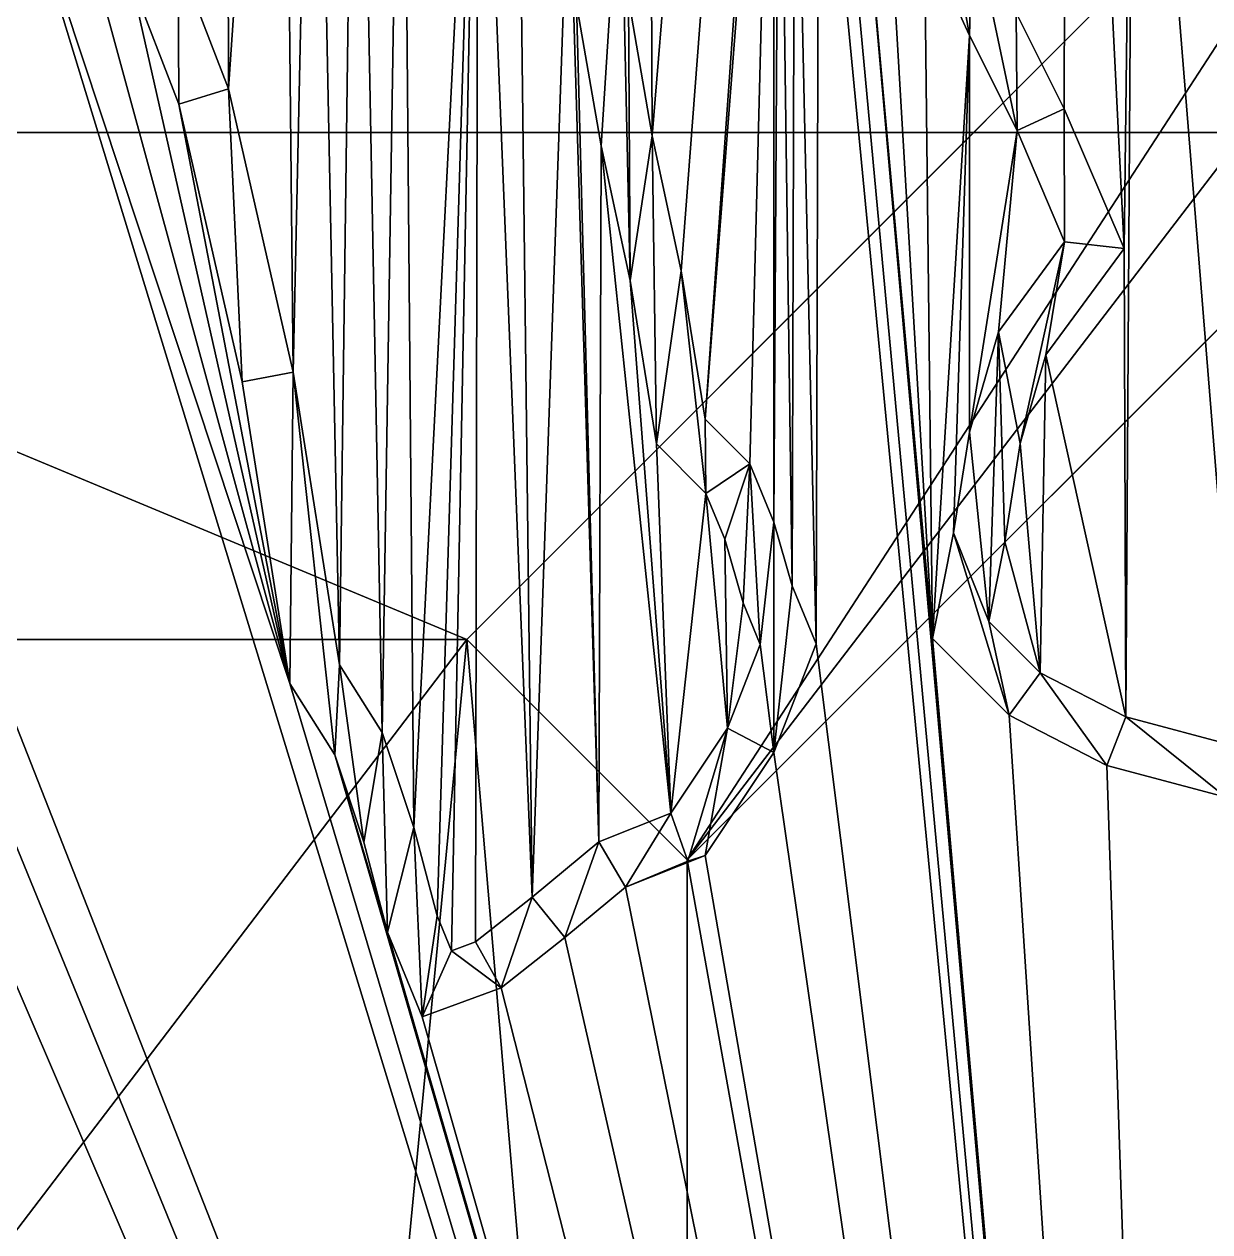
# Model space of a CAD drawing. Extents: x 10 to 110, y 10 to 115.
# Drawn here: x 33.62 to 45.03, y 34.3 to 45.92 of the extents above; entities that cross this region are included whole.
import ezdxf

# ---------------------------------------------------------------- set-up
doc = ezdxf.new("R2010")
doc.units = 0
doc.header["$MEASUREMENT"] = 0
doc.layers.add('STL2DXF', color=7, linetype='Continuous')

msp = doc.modelspace()

# ---------------------------------------------------------------- linework, layer by layer
at = {"layer": 'STL2DXF'}
for points in [[(39.569, 66.249, -0.6), (45, 110, -0.6), (39.662, 44.842, -0.6)], [(39.662, 44.842, -0.6), (45, 110, -0.6), (39.942, 43.544, -0.6)], [(39.942, 43.544, -0.6), (45, 110, -0.6), (40.171, 42.119, -0.6)], [(40.171, 42.119, -0.6), (45, 110, -0.6), (40.832, 50.644, -0.6)], [(39.433, 46.165, -0.6), (39.569, 66.249, -0.6), (39.662, 44.842, -0.6)], [(53.939, 56.061, 0.5), (37.879, 40), (53.939, 56.061)], [(37.879, 40), (53.939, 56.061, 0.5), (47.879, 50, 0.5)], [(37.879, 40), (40, 37.879), (53.939, 56.061)], [(53.939, 56.061), (40, 37.879), (56.061, 53.939)], [(43.166, 46.025, -0.6), (43.653, 54.838, -0.6), (43.627, 45.103, -0.6)], [(43.627, 45.103, -0.6), (43.653, 54.838, -0.6), (44.204, 43.758, -0.6)], [(44.204, 43.758, -0.6), (43.653, 54.838, -0.6), (44.297, 51.42, -0.6)], [(40, 37.879), (47, 44.875, 0.5), (56.061, 53.939)], [(35.102, 46.551, -0.6), (35.567, 53.426, -0.6), (35.587, 45.294, -0.6)], [(35.587, 45.294, -0.6), (35.567, 53.426, -0.6), (36.103, 52.87, -0.6)], [(36.103, 52.87, -0.6), (36.209, 42.57, -0.6), (35.587, 45.294, -0.6)], [(36.209, 42.57, -0.6), (36.103, 52.87, -0.6), (36.41, 51.948, -0.6)], [(36.654, 39.754, -0.6), (36.41, 51.948, -0.6), (36.816, 52.128, -0.6)], [(36.654, 39.754, -0.6), (36.816, 52.128, -0.6), (37.064, 39.103, -0.6)], [(37.064, 39.103, -0.6), (36.816, 52.128, -0.6), (37.257, 51.284, -0.6)], [(36.209, 42.57, -0.6), (36.41, 51.948, -0.6), (36.654, 39.754, -0.6)], [(44.204, 43.758, -0.6), (44.297, 51.42, -0.6), (44.219, 39.255, -0.6)], [(44.297, 51.42, -0.6), (45.301, 38.967, -0.6), (44.219, 39.255, -0.6)], [(45.301, 38.967, -0.6), (44.297, 51.42, -0.6), (45.328, 49.21, -0.6)], [(37.064, 39.103, -0.6), (37.257, 51.284, -0.6), (37.368, 38.191, -0.6)], [(37.368, 38.191, -0.6), (37.257, 51.284, -0.6), (37.988, 50.383, -0.6)], [(40.171, 42.119, -0.6), (40.832, 50.644, -0.6), (40.603, 41.687, -0.6)], [(40.832, 50.644, -0.6), (40.832, 41.127, -0.6), (40.603, 41.687, -0.6)], [(40.832, 41.127, -0.6), (40.832, 50.644, -0.6), (40.883, 49.677, -0.6)], [(37.368, 38.191, -0.6), (37.988, 50.383, -0.6), (37.593, 37.342, -0.6)], [(37.593, 37.342, -0.6), (37.988, 50.383, -0.6), (37.73, 37.005, -0.6)], [(37.73, 37.005, -0.6), (37.988, 50.383, -0.6), (37.964, 37.09, -0.6)], [(37.964, 37.09, -0.6), (37.988, 50.383, -0.6), (38.508, 37.521, -0.6)], [(38.508, 37.521, -0.6), (37.988, 50.383, -0.6), (38.37, 49.045, -0.6)], [(37.879, 40, 0.5), (40, 37.879, 0.5), (47.879, 50, 0.5)], [(37.879, 40, 0.5), (47.879, 50), (37.879, 40)], [(47.879, 50), (37.879, 40, 0.5), (47.879, 50, 0.5)], [(47.879, 50), (40, 37.879), (37.879, 40)], [(37.879, 40), (47.879, 50, 0.5), (37.879, 40, 0.5)], [(42.754, 44.875, 0.5), (37.879, 40, 0.5), (47.879, 50, 0.5)], [(47.879, 50, 0.5), (40, 37.879, 0.5), (50, 47.879, 0.5)], [(40, 37.879), (47.879, 50), (50, 47.879)], [(47.879, 50, 0.5), (47, 44.875, 0.5), (42.754, 44.875, 0.5)], [(40.832, 41.127, -0.6), (40.883, 49.677, -0.6), (41.01, 40.516, -0.6)], [(41.01, 40.516, -0.6), (40.883, 49.677, -0.6), (41.036, 49.244, -0.6)], [(41.01, 40.516, -0.6), (41.036, 49.244, -0.6), (41.239, 39.957, -0.6)], [(41.239, 39.957, -0.6), (41.036, 49.244, -0.6), (41.265, 48.862, -0.6)], [(38.508, 37.521, -0.6), (38.37, 49.045, -0.6), (38.861, 47.573, -0.6)], [(45, 10, -0.6), (41.239, 39.957, -0.6), (41.265, 48.862, -0.6)], [(45, 10, -0.6), (41.265, 48.862, -0.6), (41.468, 48.048, -0.6)], [(45, 10, -0.6), (33.072, 40.364, -0.6), (33.269, 48.334, -0.6)], [(45, 10, -0.6), (33.269, 48.334, -0.6), (36.176, 39.575, -0.6)], [(36.176, 39.575, -0.6), (33.269, 48.334, -0.6), (34.038, 47.412, -0.6)], [(42.283, 46.75, -0.4), (42.294, 48.175, -0.4), (42.715, 45.809, -0.4)], [(42.715, 45.809, -0.4), (42.294, 48.175, -0.4), (42.745, 46.941, -0.4)], [(45, 10, -0.6), (41.468, 48.048, -0.6), (41.647, 47.895, -0.6)], [(50, 47.879, 0.5), (40, 37.879), (50, 47.879)], [(40, 37.879), (50, 47.879, 0.5), (40, 37.879, 0.5)], [(45, 10, -0.6), (41.647, 47.895, -0.6), (42.359, 40.007, -0.6)], [(42.359, 40.007, -0.6), (41.647, 47.895, -0.6), (41.901, 47.794, -0.6)], [(42.359, 40.007, -0.6), (41.901, 47.794, -0.6), (42.283, 46.75, -0.6)], [(38.935, 46.11, -0.4), (39.356, 47.666, -0.4), (39.171, 44.747, -0.4)], [(39.171, 44.747, -0.4), (39.356, 47.666, -0.4), (39.45, 43.452, -0.4)], [(39.45, 43.452, -0.4), (39.356, 47.666, -0.4), (39.433, 46.165, -0.4)], [(38.508, 37.521, -0.6), (38.861, 47.573, -0.6), (39.149, 38.051, -0.6)], [(39.149, 38.051, -0.6), (38.861, 47.573, -0.6), (38.935, 46.11, -0.6)], [(36.176, 39.575, -0.6), (34.038, 47.412, -0.6), (34.649, 46.337, -0.6)], [(42.715, 45.809, -0.4), (42.745, 46.941, -0.4), (43.173, 44.893, -0.4)], [(43.173, 44.893, -0.4), (42.745, 46.941, -0.4), (43.166, 46.025, -0.4)], [(28.175, 46.875, 10.5), (26.175, 44.875, 10.5), (77.625, 44.875, 10.5)], [(28.175, 46.875, 10.5), (77.625, 44.875, 10.5), (38.175, 46.875, 10.5)], [(38.175, 46.875, 10.5), (77.625, 44.875, 10.5), (41.175, 46.875, 10.5)], [(41.175, 46.875, 10.5), (77.625, 44.875, 10.5), (75.625, 46.875, 10.5)], [(42.283, 46.75, -0.6), (42.715, 45.809, -0.4), (42.715, 45.809, -0.6)], [(42.715, 45.809, -0.4), (42.283, 46.75, -0.6), (42.283, 46.75, -0.4)], [(42.715, 45.809, -0.6), (42.359, 40.007, -0.6), (42.283, 46.75, -0.6)], [(34.649, 46.337, -0.4), (35.102, 46.551, -0.4), (35.107, 45.147, -0.4)], [(35.107, 45.147, -0.4), (35.102, 46.551, -0.4), (35.587, 45.294, -0.4)], [(35.587, 45.294, -0.4), (35.102, 46.551, -0.6), (35.587, 45.294, -0.6)], [(35.102, 46.551, -0.6), (35.587, 45.294, -0.4), (35.102, 46.551, -0.4)], [(34.649, 46.337, -0.6), (35.107, 45.147, -0.4), (35.107, 45.147, -0.6)], [(35.107, 45.147, -0.4), (34.649, 46.337, -0.6), (34.649, 46.337, -0.4)], [(36.176, 39.575, -0.6), (34.649, 46.337, -0.6), (35.107, 45.147, -0.6)], [(39.45, 43.452, -0.4), (39.433, 46.165, -0.4), (39.662, 44.842, -0.4)], [(39.662, 44.842, -0.4), (39.433, 46.165, -0.6), (39.662, 44.842, -0.6)], [(39.433, 46.165, -0.6), (39.662, 44.842, -0.4), (39.433, 46.165, -0.4)], [(39.149, 38.051, -0.6), (38.935, 46.11, -0.6), (39.171, 44.747, -0.6)], [(38.935, 46.11, -0.6), (39.171, 44.747, -0.4), (39.171, 44.747, -0.6)], [(39.171, 44.747, -0.4), (38.935, 46.11, -0.6), (38.935, 46.11, -0.4)], [(43.173, 44.893, -0.4), (43.166, 46.025, -0.4), (43.627, 45.103, -0.4)], [(43.627, 45.103, -0.4), (43.166, 46.025, -0.6), (43.627, 45.103, -0.6)], [(43.166, 46.025, -0.6), (43.627, 45.103, -0.4), (43.166, 46.025, -0.4)], [(42.359, 40.007, -0.6), (42.715, 45.809, -0.6), (42.563, 41.025, -0.6)], [(42.563, 41.025, -0.6), (42.715, 45.809, -0.6), (42.715, 41.992, -0.6)], [(42.715, 45.809, -0.6), (43.173, 44.893, -0.4), (43.173, 44.893, -0.6)], [(43.173, 44.893, -0.4), (42.715, 45.809, -0.6), (42.715, 45.809, -0.4)], [(42.715, 41.992, -0.6), (42.715, 45.809, -0.6), (43.173, 44.893, -0.6)], [(35.107, 45.147, -0.4), (35.587, 45.294, -0.4), (35.718, 42.476, -0.4)], [(35.718, 42.476, -0.4), (35.587, 45.294, -0.4), (36.209, 42.57, -0.4)], [(36.209, 42.57, -0.4), (35.587, 45.294, -0.6), (36.209, 42.57, -0.6)], [(35.587, 45.294, -0.6), (36.209, 42.57, -0.4), (35.587, 45.294, -0.4)], [(35.107, 45.147, -0.6), (35.718, 42.476, -0.4), (35.718, 42.476, -0.6)], [(35.718, 42.476, -0.4), (35.107, 45.147, -0.6), (35.107, 45.147, -0.4)], [(36.176, 39.575, -0.6), (35.107, 45.147, -0.6), (35.718, 42.476, -0.6)], [(43.173, 44.893, -0.4), (43.627, 45.103, -0.4), (43.631, 43.824, -0.4)], [(43.631, 43.824, -0.4), (43.627, 45.103, -0.4), (44.204, 43.758, -0.4)], [(44.204, 43.758, -0.4), (43.627, 45.103, -0.6), (44.204, 43.758, -0.6)], [(43.627, 45.103, -0.6), (44.204, 43.758, -0.4), (43.627, 45.103, -0.4)], [(26.175, 44.875, 0.5), (15, 40, 0.5), (37.879, 40, 0.5)], [(47, 44.875, 0.5), (77.625, 44.875, 10.5), (26.175, 44.875, 0.5)], [(26.175, 44.875, 0.5), (77.625, 44.875, 10.5), (26.175, 44.875, 10.5)], [(26.175, 44.875, 0.5), (42.754, 44.875, 0.5), (47, 44.875, 0.5)], [(26.175, 44.875, 0.5), (37.879, 40, 0.5), (42.754, 44.875, 0.5)], [(39.45, 43.452, -0.4), (39.662, 44.842, -0.4), (39.703, 41.88, -0.4)], [(39.703, 41.88, -0.4), (39.662, 44.842, -0.4), (39.942, 43.544, -0.4)], [(39.942, 43.544, -0.4), (39.662, 44.842, -0.6), (39.942, 43.544, -0.6)], [(39.662, 44.842, -0.6), (39.942, 43.544, -0.4), (39.662, 44.842, -0.4)], [(47, 44.875, 0.5), (40, 37.879), (40, 37.879, 0.5)], [(40, 37.879, 0.5), (45, 10, 0.5), (47, 44.875, 0.5)], [(42.715, 41.992, -0.6), (43.173, 44.893, -0.6), (42.995, 42.959, -0.6)], [(42.995, 42.959, -0.6), (43.173, 44.893, -0.6), (43.631, 43.824, -0.6)], [(43.173, 44.893, -0.6), (43.631, 43.824, -0.4), (43.631, 43.824, -0.6)], [(43.631, 43.824, -0.4), (43.173, 44.893, -0.6), (43.173, 44.893, -0.4)], [(47, 44.875, 0.5), (45, 10, 0.5), (50, 15, 0.5)], [(39.149, 38.051, -0.6), (39.171, 44.747, -0.6), (39.841, 38.327, -0.6)], [(39.841, 38.327, -0.6), (39.171, 44.747, -0.6), (39.45, 43.452, -0.6)], [(39.171, 44.747, -0.6), (39.45, 43.452, -0.4), (39.45, 43.452, -0.6)], [(39.45, 43.452, -0.4), (39.171, 44.747, -0.6), (39.171, 44.747, -0.4)], [(43.204, 41.883, -0.4), (42.995, 42.959, -0.4), (43.631, 43.824, -0.4)], [(43.631, 43.824, -0.6), (42.995, 42.959, -0.4), (42.995, 42.959, -0.6)], [(42.995, 42.959, -0.4), (43.631, 43.824, -0.6), (43.631, 43.824, -0.4)], [(43.204, 41.883, -0.4), (43.631, 43.824, -0.4), (43.451, 42.735, -0.4)], [(43.451, 42.735, -0.4), (43.631, 43.824, -0.4), (44.204, 43.758, -0.4)], [(44.219, 39.255, -0.6), (43.451, 42.735, -0.6), (44.204, 43.758, -0.6)], [(43.451, 42.735, -0.4), (44.204, 43.758, -0.6), (43.451, 42.735, -0.6)], [(44.204, 43.758, -0.6), (43.451, 42.735, -0.4), (44.204, 43.758, -0.4)], [(39.841, 38.327, -0.6), (39.45, 43.452, -0.6), (39.703, 41.88, -0.6)], [(39.45, 43.452, -0.6), (39.703, 41.88, -0.4), (39.703, 41.88, -0.6)], [(39.703, 41.88, -0.4), (39.45, 43.452, -0.6), (39.45, 43.452, -0.4)], [(39.703, 41.88, -0.4), (39.942, 43.544, -0.4), (40.179, 41.404, -0.4)], [(40.179, 41.404, -0.4), (39.942, 43.544, -0.4), (40.171, 42.119, -0.4)], [(40.171, 42.119, -0.4), (39.942, 43.544, -0.6), (40.171, 42.119, -0.6)], [(39.942, 43.544, -0.6), (40.171, 42.119, -0.4), (39.942, 43.544, -0.4)], [(42.995, 42.959, -0.4), (42.902, 40.172, -0.4), (42.715, 41.992, -0.4)], [(42.995, 42.959, -0.6), (42.715, 41.992, -0.4), (42.715, 41.992, -0.6)], [(42.715, 41.992, -0.4), (42.995, 42.959, -0.6), (42.995, 42.959, -0.4)], [(42.902, 40.172, -0.4), (42.995, 42.959, -0.4), (43.055, 40.937, -0.4)], [(43.055, 40.937, -0.4), (42.995, 42.959, -0.4), (43.204, 41.883, -0.4)], [(43.395, 39.679, -0.6), (43.204, 41.883, -0.6), (43.451, 42.735, -0.6)], [(43.204, 41.883, -0.4), (43.451, 42.735, -0.6), (43.204, 41.883, -0.6)], [(43.451, 42.735, -0.6), (43.204, 41.883, -0.4), (43.451, 42.735, -0.4)], [(43.395, 39.679, -0.6), (43.451, 42.735, -0.6), (44.219, 39.255, -0.6)], [(35.718, 42.476, -0.4), (36.209, 42.57, -0.4), (36.176, 39.575, -0.4)], [(36.176, 39.575, -0.4), (36.209, 42.57, -0.4), (36.608, 38.888, -0.4)], [(36.608, 38.888, -0.4), (36.209, 42.57, -0.4), (36.654, 39.754, -0.4)], [(36.654, 39.754, -0.4), (36.209, 42.57, -0.6), (36.654, 39.754, -0.6)], [(36.209, 42.57, -0.6), (36.654, 39.754, -0.4), (36.209, 42.57, -0.4)], [(35.718, 42.476, -0.6), (36.176, 39.575, -0.4), (36.176, 39.575, -0.6)], [(36.176, 39.575, -0.4), (35.718, 42.476, -0.6), (35.718, 42.476, -0.4)], [(40.179, 41.404, -0.4), (40.171, 42.119, -0.4), (40.603, 41.687, -0.4)], [(40.603, 41.687, -0.4), (40.171, 42.119, -0.6), (40.603, 41.687, -0.6)], [(40.171, 42.119, -0.6), (40.603, 41.687, -0.4), (40.171, 42.119, -0.4)], [(42.902, 40.172, -0.4), (42.563, 41.025, -0.4), (42.715, 41.992, -0.4)], [(42.715, 41.992, -0.6), (42.563, 41.025, -0.4), (42.563, 41.025, -0.6)], [(42.563, 41.025, -0.4), (42.715, 41.992, -0.6), (42.715, 41.992, -0.4)], [(39.841, 38.327, -0.6), (39.703, 41.88, -0.6), (40.179, 41.404, -0.6)], [(39.703, 41.88, -0.4), (40.179, 41.404, -0.6), (39.703, 41.88, -0.6)], [(40.179, 41.404, -0.6), (39.703, 41.88, -0.4), (40.179, 41.404, -0.4)], [(43.395, 39.679, -0.6), (43.055, 40.937, -0.6), (43.204, 41.883, -0.6)], [(43.055, 40.937, -0.4), (43.204, 41.883, -0.6), (43.055, 40.937, -0.6)], [(43.204, 41.883, -0.6), (43.055, 40.937, -0.4), (43.204, 41.883, -0.4)], [(40.179, 41.404, -0.4), (40.603, 41.687, -0.4), (40.36, 40.962, -0.4)], [(40.36, 40.962, -0.4), (40.603, 41.687, -0.4), (40.538, 40.351, -0.4)], [(40.538, 40.351, -0.4), (40.603, 41.687, -0.4), (40.701, 39.952, -0.4)], [(40.701, 39.952, -0.4), (40.603, 41.687, -0.4), (40.832, 41.127, -0.4)], [(40.832, 41.127, -0.4), (40.603, 41.687, -0.6), (40.832, 41.127, -0.6)], [(40.603, 41.687, -0.6), (40.832, 41.127, -0.4), (40.603, 41.687, -0.4)], [(39.841, 38.327, -0.6), (40.179, 41.404, -0.6), (40.386, 39.146, -0.6)], [(40.386, 39.146, -0.6), (40.179, 41.404, -0.6), (40.36, 40.962, -0.6)], [(40.179, 41.404, -0.6), (40.36, 40.962, -0.4), (40.36, 40.962, -0.6)], [(40.36, 40.962, -0.4), (40.179, 41.404, -0.6), (40.179, 41.404, -0.4)], [(40.832, 38.913, -0.4), (40.701, 39.952, -0.4), (40.832, 41.127, -0.4)], [(40.832, 38.913, -0.4), (40.832, 41.127, -0.4), (41.01, 40.516, -0.4)], [(41.01, 40.516, -0.4), (40.832, 41.127, -0.6), (41.01, 40.516, -0.6)], [(40.832, 41.127, -0.6), (41.01, 40.516, -0.4), (40.832, 41.127, -0.4)], [(42.563, 41.025, -0.4), (43.097, 39.27, -0.4), (42.359, 40.007, -0.4)], [(42.563, 41.025, -0.6), (42.359, 40.007, -0.4), (42.359, 40.007, -0.6)], [(42.359, 40.007, -0.4), (42.563, 41.025, -0.6), (42.563, 41.025, -0.4)], [(43.097, 39.27, -0.4), (42.563, 41.025, -0.4), (42.902, 40.172, -0.4)], [(40.386, 39.146, -0.6), (40.36, 40.962, -0.6), (40.538, 40.351, -0.6)], [(40.36, 40.962, -0.6), (40.538, 40.351, -0.4), (40.538, 40.351, -0.6)], [(40.538, 40.351, -0.4), (40.36, 40.962, -0.6), (40.36, 40.962, -0.4)], [(43.055, 40.937, -0.6), (43.395, 39.679, -0.6), (42.902, 40.172, -0.6)], [(42.902, 40.172, -0.4), (43.055, 40.937, -0.6), (42.902, 40.172, -0.6)], [(43.055, 40.937, -0.6), (42.902, 40.172, -0.4), (43.055, 40.937, -0.4)], [(40.832, 38.913, -0.4), (41.01, 40.516, -0.4), (41.239, 39.957, -0.4)], [(41.239, 39.957, -0.4), (41.01, 40.516, -0.6), (41.239, 39.957, -0.6)], [(41.01, 40.516, -0.6), (41.239, 39.957, -0.4), (41.01, 40.516, -0.4)], [(45, 10, -0.6), (32.874, 39.645, -0.6), (33.072, 40.364, -0.6)], [(40.386, 39.146, -0.6), (40.538, 40.351, -0.6), (40.701, 39.952, -0.6)], [(40.538, 40.351, -0.6), (40.701, 39.952, -0.4), (40.701, 39.952, -0.6)], [(40.701, 39.952, -0.4), (40.538, 40.351, -0.6), (40.538, 40.351, -0.4)], [(43.097, 39.27, -0.4), (42.902, 40.172, -0.4), (43.395, 39.679, -0.4)], [(43.395, 39.679, -0.6), (42.902, 40.172, -0.4), (42.902, 40.172, -0.6)], [(42.902, 40.172, -0.4), (43.395, 39.679, -0.6), (43.395, 39.679, -0.4)], [(15, 40, 0.5), (15, 10, 0.5), (35, 10, 0.5)], [(15, 40, 0.5), (35, 10, 0.5), (37.879, 40, 0.5)], [(15, 40), (37.879, 40, 0.5), (37.879, 40)], [(37.879, 40, 0.5), (15, 40), (15, 40, 0.5)], [(15, 10), (15, 40), (37.879, 40)], [(15, 10), (37.879, 40), (35, 10)], [(37.879, 40), (15, 40, 0.5), (15, 40)], [(15, 40, 0.5), (37.879, 40), (37.879, 40, 0.5)], [(15, 40), (15, 10), (37.879, 40)], [(37.879, 40), (15, 10), (35, 10)], [(37.879, 40, 0.5), (35, 10, 0.5), (40, 15, 0.5)], [(35, 10), (37.879, 40), (40, 15)], [(37.879, 40), (35, 10), (40, 15)], [(37.879, 40, 0.5), (40, 15, 0.5), (40, 37.879, 0.5)], [(40, 15), (37.879, 40), (40, 37.879)], [(37.879, 40), (40, 15), (40, 37.879)], [(42.359, 40.007, -0.6), (43.097, 39.27, -0.4), (43.097, 39.27, -0.6)], [(43.097, 39.27, -0.4), (42.359, 40.007, -0.6), (42.359, 40.007, -0.4)], [(45, 10, -0.6), (42.359, 40.007, -0.6), (43.097, 39.27, -0.6)], [(40.832, 38.913, -0.4), (40.386, 39.146, -0.4), (40.701, 39.952, -0.4)], [(40.701, 39.952, -0.6), (40.386, 39.146, -0.4), (40.386, 39.146, -0.6)], [(40.386, 39.146, -0.4), (40.701, 39.952, -0.6), (40.701, 39.952, -0.4)], [(40.832, 38.913, -0.4), (41.239, 39.957, -0.6), (40.832, 38.913, -0.6)], [(41.239, 39.957, -0.6), (40.832, 38.913, -0.4), (41.239, 39.957, -0.4)], [(45, 10, -0.6), (40.832, 38.913, -0.6), (41.239, 39.957, -0.6)], [(36.608, 38.888, -0.4), (36.654, 39.754, -0.4), (36.888, 38.048, -0.4)], [(36.888, 38.048, -0.4), (36.654, 39.754, -0.4), (37.064, 39.103, -0.4)], [(37.064, 39.103, -0.4), (36.654, 39.754, -0.6), (37.064, 39.103, -0.6)], [(36.654, 39.754, -0.6), (37.064, 39.103, -0.4), (36.654, 39.754, -0.4)], [(45, 10, -0.6), (32.537, 39.015, -0.6), (32.874, 39.645, -0.6)], [(43.097, 39.27, -0.4), (43.395, 39.679, -0.4), (44.038, 38.786, -0.4)], [(44.038, 38.786, -0.4), (43.395, 39.679, -0.4), (44.219, 39.255, -0.4)], [(44.219, 39.255, -0.6), (43.395, 39.679, -0.4), (43.395, 39.679, -0.6)], [(43.395, 39.679, -0.4), (44.219, 39.255, -0.6), (44.219, 39.255, -0.4)], [(36.176, 39.575, -0.6), (36.608, 38.888, -0.4), (36.608, 38.888, -0.6)], [(36.608, 38.888, -0.4), (36.176, 39.575, -0.6), (36.176, 39.575, -0.4)], [(45, 10, -0.6), (36.176, 39.575, -0.6), (36.608, 38.888, -0.6)], [(43.097, 39.27, -0.4), (44.038, 38.786, -0.6), (43.097, 39.27, -0.6)], [(44.038, 38.786, -0.6), (43.097, 39.27, -0.4), (44.038, 38.786, -0.4)], [(45, 10, -0.6), (43.097, 39.27, -0.6), (44.038, 38.786, -0.6)], [(40.004, 37.867, -0.4), (39.841, 38.327, -0.4), (40.386, 39.146, -0.4)], [(40.386, 39.146, -0.6), (39.841, 38.327, -0.4), (39.841, 38.327, -0.6)], [(39.841, 38.327, -0.4), (40.386, 39.146, -0.6), (40.386, 39.146, -0.4)], [(40.004, 37.867, -0.4), (40.386, 39.146, -0.4), (40.171, 37.921, -0.4)], [(40.171, 37.921, -0.4), (40.386, 39.146, -0.4), (40.832, 38.913, -0.4)], [(44.038, 38.786, -0.4), (44.219, 39.255, -0.4), (45.183, 38.481, -0.4)], [(45.183, 38.481, -0.4), (44.219, 39.255, -0.4), (45.301, 38.967, -0.4)], [(45.301, 38.967, -0.6), (44.219, 39.255, -0.4), (44.219, 39.255, -0.6)], [(44.219, 39.255, -0.4), (45.301, 38.967, -0.6), (45.301, 38.967, -0.4)], [(36.888, 38.048, -0.4), (37.064, 39.103, -0.4), (37.117, 37.183, -0.4)], [(37.117, 37.183, -0.4), (37.064, 39.103, -0.4), (37.368, 38.191, -0.4)], [(37.368, 38.191, -0.4), (37.064, 39.103, -0.6), (37.368, 38.191, -0.6)], [(37.064, 39.103, -0.6), (37.368, 38.191, -0.4), (37.064, 39.103, -0.4)], [(45, 10, -0.6), (31.596, 37.946, -0.6), (32.537, 39.015, -0.6)], [(40.171, 37.921, -0.4), (40.832, 38.913, -0.6), (40.171, 37.921, -0.6)], [(40.832, 38.913, -0.6), (40.171, 37.921, -0.4), (40.832, 38.913, -0.4)], [(45, 10, -0.6), (40.171, 37.921, -0.6), (40.832, 38.913, -0.6)], [(36.608, 38.888, -0.6), (36.888, 38.048, -0.4), (36.888, 38.048, -0.6)], [(36.888, 38.048, -0.4), (36.608, 38.888, -0.6), (36.608, 38.888, -0.4)], [(45, 10, -0.6), (36.608, 38.888, -0.6), (37.117, 37.183, -0.6)], [(37.117, 37.183, -0.6), (36.608, 38.888, -0.6), (36.888, 38.048, -0.6)], [(44.038, 38.786, -0.4), (45.183, 38.481, -0.6), (44.038, 38.786, -0.6)], [(45.183, 38.481, -0.6), (44.038, 38.786, -0.4), (45.183, 38.481, -0.4)], [(45, 10, -0.6), (44.038, 38.786, -0.6), (45.183, 38.481, -0.6)], [(45, 10, -0.6), (45.183, 38.481, -0.6), (50, 15, -0.6)], [(39.407, 37.616, -0.4), (39.149, 38.051, -0.4), (39.841, 38.327, -0.4)], [(39.841, 38.327, -0.4), (39.149, 38.051, -0.6), (39.841, 38.327, -0.6)], [(39.149, 38.051, -0.6), (39.841, 38.327, -0.4), (39.149, 38.051, -0.4)], [(39.407, 37.616, -0.4), (39.841, 38.327, -0.4), (40.004, 37.867, -0.4)], [(37.117, 37.183, -0.4), (37.368, 38.191, -0.4), (37.448, 36.369, -0.4)], [(37.448, 36.369, -0.4), (37.368, 38.191, -0.4), (37.593, 37.342, -0.4)], [(37.593, 37.342, -0.4), (37.368, 38.191, -0.6), (37.593, 37.342, -0.6)], [(37.368, 38.191, -0.6), (37.593, 37.342, -0.4), (37.368, 38.191, -0.4)], [(36.888, 38.048, -0.6), (37.117, 37.183, -0.4), (37.117, 37.183, -0.6)], [(37.117, 37.183, -0.4), (36.888, 38.048, -0.6), (36.888, 38.048, -0.4)], [(38.822, 37.132, -0.4), (38.508, 37.521, -0.4), (39.149, 38.051, -0.4)], [(39.149, 38.051, -0.4), (38.508, 37.521, -0.6), (39.149, 38.051, -0.6)], [(38.508, 37.521, -0.6), (39.149, 38.051, -0.4), (38.508, 37.521, -0.4)], [(38.822, 37.132, -0.4), (39.149, 38.051, -0.4), (39.407, 37.616, -0.4)], [(45, 10, -0.6), (30.349, 37.158, -0.6), (31.596, 37.946, -0.6)], [(39.407, 37.616, -0.6), (40.171, 37.921, -0.4), (40.171, 37.921, -0.6)], [(40.171, 37.921, -0.4), (39.407, 37.616, -0.6), (40.004, 37.867, -0.4)], [(45, 10, -0.6), (39.407, 37.616, -0.6), (40.171, 37.921, -0.6)], [(40, 37.879), (40, 15, 0.5), (40, 15)], [(40, 15, 0.5), (40, 37.879), (40, 37.879, 0.5)], [(40, 37.879, 0.5), (40, 15), (40, 15, 0.5)], [(40, 15), (40, 37.879, 0.5), (40, 37.879)], [(40, 15, 0.5), (45, 10, 0.5), (40, 37.879, 0.5)], [(40.004, 37.867, -0.4), (39.407, 37.616, -0.6), (39.407, 37.616, -0.4)], [(38.211, 36.649, -0.4), (37.964, 37.09, -0.4), (38.508, 37.521, -0.4)], [(38.508, 37.521, -0.4), (37.964, 37.09, -0.6), (38.508, 37.521, -0.6)], [(37.964, 37.09, -0.6), (38.508, 37.521, -0.4), (37.964, 37.09, -0.4)], [(38.211, 36.649, -0.4), (38.508, 37.521, -0.4), (38.822, 37.132, -0.4)], [(38.822, 37.132, -0.6), (39.407, 37.616, -0.4), (39.407, 37.616, -0.6)], [(39.407, 37.616, -0.4), (38.822, 37.132, -0.6), (38.822, 37.132, -0.4)], [(45, 10, -0.6), (38.822, 37.132, -0.6), (39.407, 37.616, -0.6)], [(37.448, 36.369, -0.4), (37.593, 37.342, -0.4), (37.73, 37.005, -0.4)], [(37.73, 37.005, -0.4), (37.593, 37.342, -0.6), (37.73, 37.005, -0.6)], [(37.593, 37.342, -0.6), (37.73, 37.005, -0.4), (37.593, 37.342, -0.4)], [(37.117, 37.183, -0.6), (37.448, 36.369, -0.4), (37.448, 36.369, -0.6)], [(37.448, 36.369, -0.4), (37.117, 37.183, -0.6), (37.117, 37.183, -0.4)], [(45, 10, -0.6), (37.117, 37.183, -0.6), (37.448, 36.369, -0.6)], [(45, 10, -0.6), (28.975, 36.547, -0.6), (30.349, 37.158, -0.6)], [(38.211, 36.649, -0.4), (37.73, 37.005, -0.4), (37.964, 37.09, -0.4)], [(37.964, 37.09, -0.4), (37.73, 37.005, -0.6), (37.964, 37.09, -0.6)], [(37.73, 37.005, -0.6), (37.964, 37.09, -0.4), (37.73, 37.005, -0.4)], [(38.211, 36.649, -0.6), (38.822, 37.132, -0.4), (38.822, 37.132, -0.6)], [(38.822, 37.132, -0.4), (38.211, 36.649, -0.6), (38.211, 36.649, -0.4)], [(45, 10, -0.6), (38.211, 36.649, -0.6), (38.822, 37.132, -0.6)], [(37.448, 36.369, -0.4), (37.73, 37.005, -0.4), (38.211, 36.649, -0.4)], [(37.448, 36.369, -0.6), (38.211, 36.649, -0.4), (38.211, 36.649, -0.6)], [(38.211, 36.649, -0.4), (37.448, 36.369, -0.6), (37.448, 36.369, -0.4)], [(45, 10, -0.6), (37.448, 36.369, -0.6), (38.211, 36.649, -0.6)], [(15, 10, -0.6), (28.975, 36.547, -0.6), (45, 10, -0.6)]]:
    msp.add_3dface(points, dxfattribs=at)

doc.saveas('drawing.dxf')
